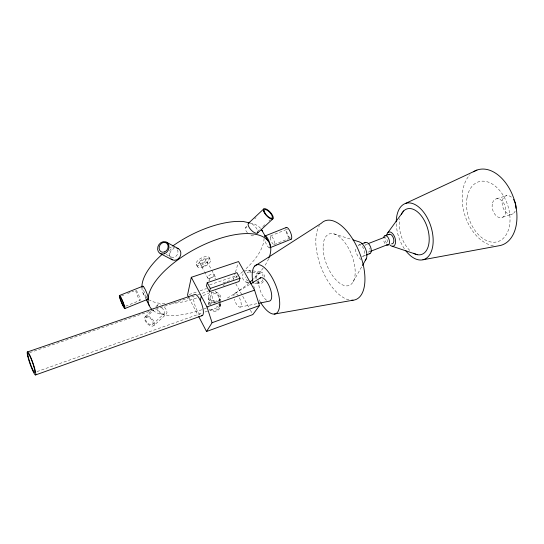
<?xml version="1.0" encoding="UTF-8"?>
<svg xmlns="http://www.w3.org/2000/svg" width="544" height="544" viewBox="0 0 544 544"><rect width="100%" height="100%" fill="white"/><g stroke="black" fill="none" stroke-linecap="round" stroke-linejoin="round"><path stroke-width="0.41" stroke-dasharray="2.72 2.04" d="M208.4 297.038L208.23 305.476A6.072 5.392 0.8 0 1 212.418 300.805A6.072 5.392 0.8 0 1 218.899 302.457M209.882 304.953L210.059 297.534M219.259 306.483L219.436 302.369M219.477 301.546L219.62 298.262A4.801 4.236 1.1 0 0 212.772 294.08A4.801 4.236 1.1 0 0 212.126 301.39A4.801 4.236 1.1 0 0 219.62 298.262M220.334 306.381L220.49 303.015M220.531 302.178L220.728 297.969M233.39 279.385L235.266 272.898M235.504 272.088L238.082 263.18M237.102 277.984L235.94 275.89L236.416 274.271M353.165 281.704L362.406 265.533M145.262 316.601L152.354 309.944M155.904 306.612L157.672 304.946M145.942 317.444L153.714 310.155M245.65 227.351L246.867 226.209M254.789 218.797L256.006 217.654M152.619 324.394A4.821 2.632 45.9 0 0 149.246 317.621A4.821 2.632 45.9 0 0 145.948 320.77A4.821 2.632 45.9 0 0 152.619 324.394L164.016 313.813M153.884 325.611A6.236 3.407 45.9 0 0 149.532 316.846A6.236 3.407 45.9 0 0 145.255 320.912A6.236 3.407 45.9 0 0 153.884 325.611L166.362 314.051M257.305 231.696L260.365 228.861M262.82 226.596L265.268 224.332M268.94 220.932L270.164 219.796M234.94 293.366L249.982 284.26M274.19 244.542L289.884 238.211M125.61 306.204L140.046 300.376M270.565 235.892L287.069 229.31M121.468 295.984L123.753 295.072M127.568 293.549L133.661 291.122M363.372 256.19L365.561 255.326M358.761 245.024L360.958 244.174M36.992 371.593L201.838 313.133M205.04 311.998L209.039 310.576M209.841 310.291L218.64 307.17M29.634 352.655L194.562 295.916M197.764 294.814L208.168 291.237M189.108 294.542L197.016 291.836M200.178 290.748L206.502 288.585M223.115 282.9L226.277 281.819M227.066 281.547L231.812 279.922M209.644 284.852L235.94 275.89M502.744 217.219L512.788 213.908M496.713 198.764L506.79 195.582M240.122 307.102L258.08 303.436M246.418 282.193L248.907 282.499M254.714 283.22L258.869 283.737M256.632 281.989L259.1 282.302M249.784 272.02L251.423 272.252M252.246 272.367L260.44 273.53M248.329 270.212L260.739 271.993M333.914 233.866L350.594 239.129M166.199 254.436L171.176 257.026M235.817 283.784L249.982 309.454M250.39 310.189L252.817 314.588M209.229 257.638A7.344 3.298 -27.9 0 1 200.688 265.295A7.344 3.298 -27.9 0 1 198.213 260.141A7.344 3.298 -27.9 0 1 209.229 257.638L210.433 259.848A7.358 3.278 -27.9 0 1 201.872 267.498A7.358 3.278 -27.9 0 1 199.41 262.371A7.358 3.278 -27.9 0 1 210.433 259.848M205.952 259.529A3.584 1.605 -27.9 0 1 201.457 263.18A3.584 1.605 -27.9 0 1 200.763 260.413A3.584 1.605 -27.9 0 1 205.952 259.529L211.296 269.382M211.698 270.123L215.601 277.318M199.498 262.562L204.007 270.953M204.408 271.701L209.093 280.412M196.214 264.459L197.404 266.676M189.074 298.058L197.989 315.153M143.045 293.094L145.935 298.901M209.304 280.752A3.618 1.544 -28.1 0 1 210.616 278.12A3.618 1.544 -28.1 0 1 214.792 276.706A3.618 1.544 -28.1 0 1 214.907 278.854M199.954 314.711A11.22 3.448 70.7 0 1 193.562 297.038M268.688 258.577A67.748 29.247 -28 0 1 264.52 266.118M263.208 267.988A67.748 29.247 -28 0 1 253.402 278.99M249.104 282.873A67.748 29.247 -28 0 1 225.678 299.01M206.373 308.067A67.748 29.247 -28 0 1 202.633 309.448M201.81 309.733A67.748 29.247 -28 0 1 152.32 309.856M264.071 238.415A67.293 30.015 -27.9 0 1 243.433 271.068M242.808 271.612A67.293 30.015 -27.9 0 1 238.904 274.856M237.633 275.856A67.293 30.015 -27.9 0 1 232.961 279.31M224.516 284.832A67.293 30.015 -27.9 0 1 223.122 285.668M209.991 292.584A67.293 30.015 -27.9 0 1 202.912 295.644M196.615 297.996A67.293 30.015 -27.9 0 1 172.237 303.491M164.914 303.729A67.293 30.015 -27.9 0 1 149.403 300.002M146.866 298.207A67.293 30.015 -27.9 0 1 141.916 288.3M170 247.996A67.293 30.015 -27.9 0 1 171.326 247.017M260.569 228.371A67.293 30.015 -27.9 0 0 254.048 223.883L250.016 222.992A6.671 2.672 47 0 1 257.91 231.37M170.272 257.754A6.324 5.365 -60.5 0 1 174.005 248.492M214.064 302.967A6.188 5.46 1.1 0 1 208.733 295.671A6.188 5.46 1.1 0 1 218.069 293.039A6.188 5.46 1.1 0 1 218.579 301.696M219.926 302.525A9.262 3.026 70.7 0 1 215.995 305.286M214.567 303.028A9.262 3.026 70.7 0 1 211.65 292.441M215.247 290.945A9.262 3.026 70.7 0 1 219.552 300.356M253.375 235.185A5.562 2.258 47 0 1 249.546 234.709M247.445 232.798A5.562 2.258 47 0 1 245.201 228.16A5.562 2.258 47 0 1 248.071 227.678M177.466 249.737A5.018 4.25 -60.4 0 1 174.556 257.115A5.018 4.25 -60.4 0 1 169.096 253.137A5.018 4.25 -60.4 0 1 174.835 247.812M348.908 299.9A42.269 20.543 68.6 0 1 321.368 268.002A42.269 20.543 68.6 0 1 319.478 225.583M260.42 302.131A26.248 10.601 68.6 0 1 258.482 298.595M254.476 288.585A26.248 10.601 68.6 0 1 253.606 285.437M233.852 295.95A7.344 2.734 68.6 0 1 238.823 296.602A7.344 2.734 68.6 0 1 240.366 307A7.344 2.734 68.6 0 1 234.335 299.214M266.499 300.2A12.485 5.032 68.6 0 1 258.937 280.106M361.1 259.638A9.901 5.046 68.6 0 1 355.11 247.221M358.129 245.562A6.045 3.08 68.7 0 1 364.147 250.009A6.045 3.08 68.7 0 1 361.665 256.088M369.845 250.893A4.039 2.088 68.7 0 1 368.002 251.906M365.235 245.514A4.039 2.088 68.7 0 1 367.696 244.848M369.736 248.166A4.039 2.088 68.7 0 1 369.934 249.166M386.628 243.127A3.992 2.149 68.6 0 1 385.152 237.769M384.975 243.488A5.005 2.72 72.3 0 1 383.595 239.958M493.34 245.738A39.508 25.86 72.4 0 1 465.106 215.941A39.508 25.86 72.4 0 1 469.968 174.733M409.761 250.383A23.916 13.722 72.3 0 1 399.854 218.654M404.348 248.724A29.498 16.939 72.3 0 1 396.256 221.918M387.886 242.06A7.446 4.087 72.3 0 1 386.743 238.408M515.195 211.113A9.71 6.555 72.2 0 1 505.92 212.235A9.71 6.555 72.2 0 1 502.853 198.941A9.71 6.555 72.2 0 1 512.094 197.696M244.678 271.395A6.066 4.848 -82.2 0 1 251.437 272.537M247.683 282.207A6.066 4.848 -82.2 0 1 243.025 273.863M146.601 297.221A7.004 1 67.6 0 1 142.929 288.096M164.444 307.251A6.29 3.325 46 0 1 165.56 314.5A6.29 3.325 46 0 1 157.712 309.182M157.019 306.68A6.29 3.325 46 0 1 160.677 304.701M219.762 303.64A6.072 5.392 0.8 0 1 216.138 311.086A6.072 5.392 0.8 0 1 208.304 306.884M218.81 304.354A4.712 4.182 0.8 0 1 216.58 309.93A4.712 4.182 0.8 0 1 210.297 307.911M210.127 304.715A4.712 4.182 0.8 0 1 216.138 302.206M255.014 278.596A5.95 4.794 -82.3 0 1 259.502 271.986A5.95 4.794 -82.3 0 1 264.629 277.134M263.439 281.52A5.95 4.794 -82.3 0 1 256.632 282.533M256.197 278.494A4.44 3.577 -82.3 0 1 259.046 273.646A4.44 3.577 -82.3 0 1 263.174 276.216M263.017 279.609A4.44 3.577 -82.3 0 1 257.428 281.418M269.253 247.826A6.385 1.836 68.1 0 1 264.717 239.7M289.197 238.068A6.331 1.979 68.1 0 1 285.818 229.826M290.278 237.939A4.665 1.455 68.1 0 1 287.191 233.22A4.665 1.455 68.1 0 1 287.45 229.248M247.064 272.925A4.515 3.611 -82.2 0 1 250.682 272.32M248.418 280.949A4.515 3.611 -82.2 0 1 245.487 277.08M161.602 307.707A4.862 2.577 46 0 1 164.485 312.759A4.862 2.577 46 0 1 161.024 313.766A4.862 2.577 46 0 1 156.937 309.06M136.218 290.374A5.488 0.734 67.6 0 1 139.822 298.18A5.488 0.734 67.6 0 1 138.536 298.228A5.488 0.734 67.6 0 1 135.81 290.387M209.576 278.249A3.611 1.557 -28.1 0 0 214.125 274.598A3.611 1.557 -28.1 0 0 208.923 275.556A3.611 1.557 -28.1 0 0 209.576 278.249M203.15 266.322A3.59 1.598 -27.9 0 0 207.658 262.67A3.59 1.598 -27.9 0 0 202.463 263.568A3.59 1.598 -27.9 0 0 203.15 266.322M323.116 247.738A27.622 13.403 68.6 0 0 347.371 285.865A27.622 13.403 68.6 0 0 346.943 245.548A27.622 13.403 68.6 0 0 323.116 247.738M467.038 197.778A31.423 20.495 72.1 0 0 494.748 242.216A31.423 20.495 72.1 0 0 503.01 195.085A31.423 20.495 72.1 0 0 467.038 197.778M492.259 204.122A9.778 6.494 72.2 0 0 501.126 217.729A9.778 6.494 72.2 0 0 503.567 202.864A9.778 6.494 72.2 0 0 492.259 204.122M270.259 237.653A4.692 1.374 68.1 0 0 273.822 244.576A4.692 1.374 68.1 0 0 273.068 238.408A4.692 1.374 68.1 0 0 270.259 237.653"/><path stroke-width="0.82" d="M198.764 316.642L206.523 331.507L252.817 314.588L259.495 305.572L254.572 290.149L238.551 261.555L191.311 277.311L187.524 295.079L188.686 297.31M200.287 300.451L201.3 296.215M207.244 282.703L206.455 285.94L209.508 291.652L239.04 281.479L240.006 278.256L236.885 272.646L207.244 282.703L210.317 288.436L209.508 291.652M362.406 265.533L366.194 258.917M206.523 331.507L212.085 322.721L259.495 305.572M387.92 232.567L403.723 210.888M248.452 223.271L263.745 208.944M257.591 232.975L272.966 218.77M254.674 266.111L321.314 223.271A42.269 20.543 68.6 0 1 359.523 252.77A42.269 20.543 68.6 0 1 351.424 300.261M250.696 283.825L260.726 277.753M405.491 203.449L476.925 170.088M124.78 308.577A7.065 0.816 67.6 0 0 121.618 298.86A7.065 0.816 67.6 0 0 120.013 298.683A7.065 0.816 67.6 0 0 124.78 308.577L148.124 299.125M269.763 247.826L291.162 239.183M119.476 295.501L142.909 286.158M264.914 236.014L286.355 227.474M366.289 255.034L369.934 253.599M370.675 251.294L388.294 244.358M368.234 243.603L385.118 237.055M361.685 243.896L365.344 242.481M35.625 374.932L202.375 315.561M191.311 277.311L206.965 306.918L254.572 290.149M210.317 288.436L240.006 278.256M27.329 352.009L194.487 294.624A11.22 3.448 70.7 0 1 201.919 304.518A11.22 3.448 70.7 0 1 201.464 315.676M384.989 235.668L389.354 234.287M258.896 303.273L269.511 301.104A12.485 5.032 68.6 0 0 269.402 286.443A12.485 5.032 68.6 0 0 259.644 278.562M422.953 259.767L500.188 245.528A39.508 25.86 72.4 0 0 513.448 197.445A39.508 25.86 72.4 0 0 473.545 171.761M274.258 314.085L353.015 300.22M249.268 222.829L243.284 221.51A67.293 30.015 -27.9 0 0 172.679 246.038M352.974 239.884L359.332 241.89A9.901 5.046 68.6 0 1 366.098 250.356A9.901 5.046 68.6 0 1 365.262 260.025M392.204 246.269L417.398 254.701M160.222 253.552L172.237 259.76M166.382 242.134L178.242 248.622M261.44 229.616L267.893 240.672M146.295 299.622L149.178 305.429M206.965 306.918L212.085 322.721M151.756 309.291A67.748 29.247 -28 0 1 206.271 243.603A67.748 29.247 -28 0 1 268.981 257.849M252.81 279.548A67.748 29.247 -28 0 1 249.737 282.322M141.882 287.422A67.293 30.015 -27.9 0 1 162.343 254.218M261.514 229.548A67.293 30.015 -27.9 0 1 262.704 231.581M257.917 232.315A6.671 2.672 47 0 1 251.117 230.024A6.671 2.672 47 0 1 249.104 222.958M176.909 248.173A6.324 5.365 -60.5 0 1 179.996 256.707A6.324 5.365 -60.5 0 1 171.115 258.917M364.698 243.025A6.018 3.114 68.7 0 1 370.471 246.69A6.018 3.114 68.7 0 1 369.124 253.742M253.089 283.132A26.248 10.601 68.6 0 1 264.432 267.655A26.248 10.601 68.6 0 1 279.582 306.204A26.248 10.601 68.6 0 1 260.821 302.797M396.256 221.918A29.498 16.939 72.3 0 1 417.989 206.448A29.498 16.939 72.3 0 1 432.106 249.145A29.498 16.939 72.3 0 1 405.783 250.736M401.356 214.2A23.916 13.722 72.3 0 1 419.662 213.901A23.916 13.722 72.3 0 1 428.896 243.501A23.916 13.722 72.3 0 1 413.542 253.252M388.729 234.654A4.991 2.74 72.3 0 1 393.475 238.265A4.991 2.74 72.3 0 1 391.598 243.841M383.595 237.626A5.005 2.72 72.3 0 1 387.029 236.28A5.005 2.72 72.3 0 1 389.49 242.549A5.005 2.72 72.3 0 1 386.471 244.95M386.75 234.94A7.446 4.087 72.3 0 1 392.292 233.247A7.446 4.087 72.3 0 1 395.44 243.318A7.446 4.087 72.3 0 1 389.878 244.936M513.611 199.519A9.71 6.555 72.2 0 1 515.902 208.257M142.732 287.055A7.004 1 67.6 0 1 146.248 291.774A7.004 1 67.6 0 1 147.757 298.901M264.574 236.443A6.385 1.836 68.1 0 1 268.314 239.584A6.385 1.836 68.1 0 1 270.116 247.418M285.988 227.909A6.331 1.979 68.1 0 1 290.55 232.444A6.331 1.979 68.1 0 1 290.612 239.204M27.751 356.204A12.226 1.496 70.6 0 0 35.183 374.857A12.226 1.496 70.6 0 0 31.538 359.298A12.226 1.496 70.6 0 0 27.751 356.204M28.431 357.653A10.193 1.251 70.6 0 0 34.592 372.443A10.193 1.251 70.6 0 0 30.967 358.38A10.193 1.251 70.6 0 0 28.431 357.653M263.826 211.704A6.739 2.55 47.1 0 0 272.347 219.076A6.739 2.55 47.1 0 0 268.852 210.82A6.739 2.55 47.1 0 0 263.826 211.704M264.853 212.847A5.637 2.135 47.1 0 0 272 218.103A5.637 2.135 47.1 0 0 267.927 210.739A5.637 2.135 47.1 0 0 264.853 212.847M164.574 253.688A6.487 5.46 -60.4 0 0 167.532 242.984A6.487 5.46 -60.4 0 0 157.848 246.881A6.487 5.46 -60.4 0 0 164.574 253.688M164.655 251.913A5.127 4.318 -60.4 0 0 166.947 243.454A5.127 4.318 -60.4 0 0 159.304 246.582A5.127 4.318 -60.4 0 0 164.655 251.913M120.367 299.091A5.522 0.639 67.6 0 0 124.093 306.816A5.522 0.639 67.6 0 0 121.611 299.214A5.522 0.639 67.6 0 0 120.367 299.091"/></g></svg>
